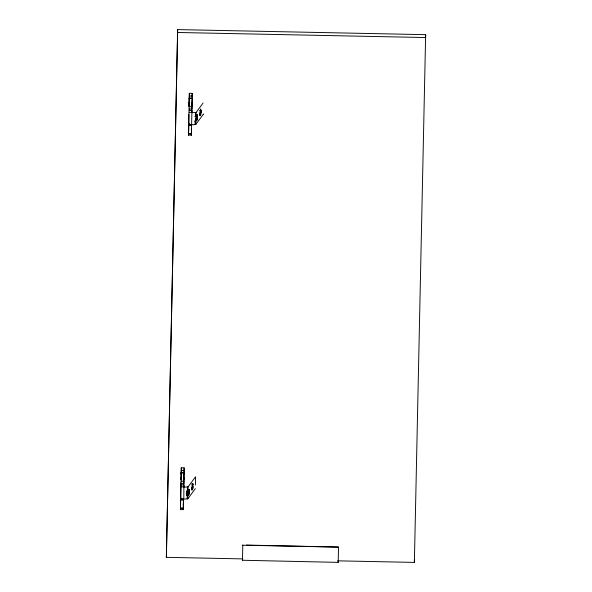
<?xml version="1.0" encoding="UTF-8"?>
<svg xmlns="http://www.w3.org/2000/svg" width="592" height="592" viewBox="0 0 592 592"><rect width="100%" height="100%" fill="white"/><g stroke="black" fill="none" stroke-linecap="round" stroke-linejoin="round"><path stroke-width="0.89" d="M181.056 483.516L183.89 483.575L184.127 467.85L181.293 467.798L180.782 498.686C180.73 501.387 180.745 496.362 180.693 499.752L180.508 508.402L183.342 508.454L183.305 509.668L183.453 498.723M184.031 474.769L184.068 472.431L184.023 473.822M189.129 103.104L189.351 93.262L188.833 124.216L193.066 124.742L195.834 124.379L203.367 114.189M189.351 93.321L192.178 93.381L192.185 96.918L191.941 109.106L189.107 109.046M181.078 479.328L181.078 479.875L181.115 477.478M189.137 104.466L189.129 105.406L189.166 103.008M188.604 129.256L188.589 130.654L188.626 128.264M188.73 124.505L188.744 123.099L188.707 125.497M189.27 99.249L189.292 97.909L189.255 100.248M183.387 503.785L183.365 505.183L183.402 502.793M183.505 499.026L183.513 498.568L183.49 500.025M191.453 128.323L191.423 130.714L191.416 128.464M192.104 99.308L192.119 97.902L189.329 98.065M180.575 502.734L180.538 505.124L180.575 503.681M180.656 499.966L180.693 497.569L180.649 499.012M181.196 474.71L181.233 472.32L181.196 473.763M183.949 477.537L183.912 479.927L183.927 479.35M195.316 488.659L187.782 498.849L183.809 499.137L183.897 484.885L181.063 484.826M191.542 125.556L191.556 124.557L191.519 125.46M192 103.067L191.963 105.457L192 104.022M191.586 124.875L191.949 110.415L189.114 110.356M177.622 29.6L177.637 32.479L425.663 37.54L425.648 34.662L177.622 29.6L166.352 557.338L242.883 558.9M166.352 557.338L177.637 32.479M180.841 482.739L180.471 509.608L183.305 509.608M188.929 106.442L189.033 101.876L189.048 104.984L189.114 103.57M188.818 124.69L188.559 133.933L191.394 133.992L191.579 125.341L188.744 125.282L188.789 123.898L188.767 124.416M181.122 478.432L180.997 479.35M191.46 129.271L191.357 135.198L191.394 133.992M192.06 100.203L191.926 104.333M192.104 96.437L192.178 93.381M183.342 508.454L183.468 499.818M183.949 478.491L183.831 479.409M187.782 498.849L187.849 495.556L186.917 495.504L187.02 490.812L187.953 490.864C189.743 485.884 189.61 493.536 188.722 494.919L187.849 495.556C185.747 496.725 185.858 489.88 187.953 490.864L188.034 486.964L195.567 476.775M187.146 498.856L187.22 495.563M187.316 490.872L187.405 486.972L188.034 486.964M195.197 124.387L194.968 121.034L195.841 120.405L196.248 118.985L197.18 119.036L197.351 117.505L197.025 114.434L196.004 116.395L195.071 116.35L196.004 116.395L196.085 112.495L203.086 103.03M195.367 116.402L195.456 112.502L196.085 112.495M195.834 124.379L195.9 121.086L196.773 120.45L197.18 119.036M188.737 493.817L188.818 490.102M196.796 119.347L196.87 115.632M192.578 484.9L192.407 488.674L192.193 487.223L192.659 484.848L192.585 488.43L191.475 488.622M195.39 485.003L195.552 477.692M338.254 560.602L338.187 562.37L242.476 560.261L242.801 544.98M338.187 562.37L338.52 547.089L246.487 545.062M337.847 560.839L414.378 562.4L425.648 34.662M188.759 124.816L188.826 124.29M181.026 478.432L181.034 479.017L181.3 467.791M191.645 124.749L191.63 125.326L188.796 125.267M183.838 479.009L184.127 467.85M183.557 498.634L183.527 499.811L180.693 499.752M188.781 114.53L188.522 135.139L188.574 133.452L191.401 133.511M191.897 104.229L192.023 112.665L195.456 112.502M180.479 509.542L180.516 507.921L183.35 507.98M242.476 560.261L242.535 558.493M338.52 547.089L242.794 545.225M201.102 112.302C200.577 100.736 199.104 123.78 201.102 112.302L200.17 112.251M200.244 112.754C201.243 104.836 200.917 118.563 200.244 112.754L200.932 111.829M192.985 487.564C193.044 474.799 190.698 496.651 192.985 487.564L192.045 487.512M200.673 114.944L199.741 114.9L200 113.782M186.917 495.504L187.79 494.875L188.197 493.454L189.129 493.499M192.481 489.717L191.542 489.673L191.949 488.252L192.881 488.296M187.708 490.539L187.716 493.824L187.982 493.291M195.848 115.773L195.774 119.362L196.033 118.822M191.564 488.57L191.741 488.089M196.492 117.956L197.173 117.031M192.193 487.223L192.881 486.298M188.441 492.426L189.122 491.501M187.405 486.972L183.971 487.135L183.823 479.513M195.271 121.094L195.9 121.086L194.968 121.034M189.366 95.978L192.193 96.037M189.322 98.546L192.156 98.598M189.144 106.715L191.978 106.775M189.085 112.339L191.919 112.391M188.522 135.08L191.357 135.139M181.315 470.448L184.142 470.507M181.278 472.534L184.112 472.594M181.27 473.015L184.097 473.067M181.093 481.185L183.927 481.244M181.034 486.772L183.868 486.861M180.775 498.656C184.756 497.384 184.593 501.135 180.745 499.678M199.696 110.386L200.629 110.43L200.547 114.145L199.615 114.101M200.2 110.719L201.132 110.771M200.2 111.459L201.132 111.511M199.881 114.419L200.814 114.463M196.218 114.493L197.262 114.848M199.6 115.203L200.533 115.248M196.329 114.796L196.403 115.292L197.336 115.336M196.122 119.621L197.055 119.665M195.989 120.102L196.921 120.146M195.841 120.405L196.773 120.45M191.926 483.76L192.859 483.805M192.03 484.064L192.962 484.115M193.036 484.604L192.104 484.552L192.148 485.188M191.653 488.385L192.585 488.43M191.83 488.881L192.763 488.933M191.69 489.369L192.622 489.414M191.408 489.776L192.341 489.821M188.271 489.266L188.352 489.754L189.285 489.806M189.322 490.442L188.389 490.391L188.352 489.754M188.397 491.131L189.329 491.182M188.36 491.922L189.292 491.974M188.071 494.091L189.003 494.135M187.93 494.572L188.87 494.616M187.79 494.875L188.722 494.919M187.975 489.998L188.16 490.583M196.403 115.292L196.44 115.921M414.363 559.521L414.378 562.4M180.982 477.122L180.997 479.453M183.853 478.499L183.868 479.069L183.86 478.491M203.352 114.189A3.67 0.747 1.2 0 0 203.315 114.108"/></g></svg>
